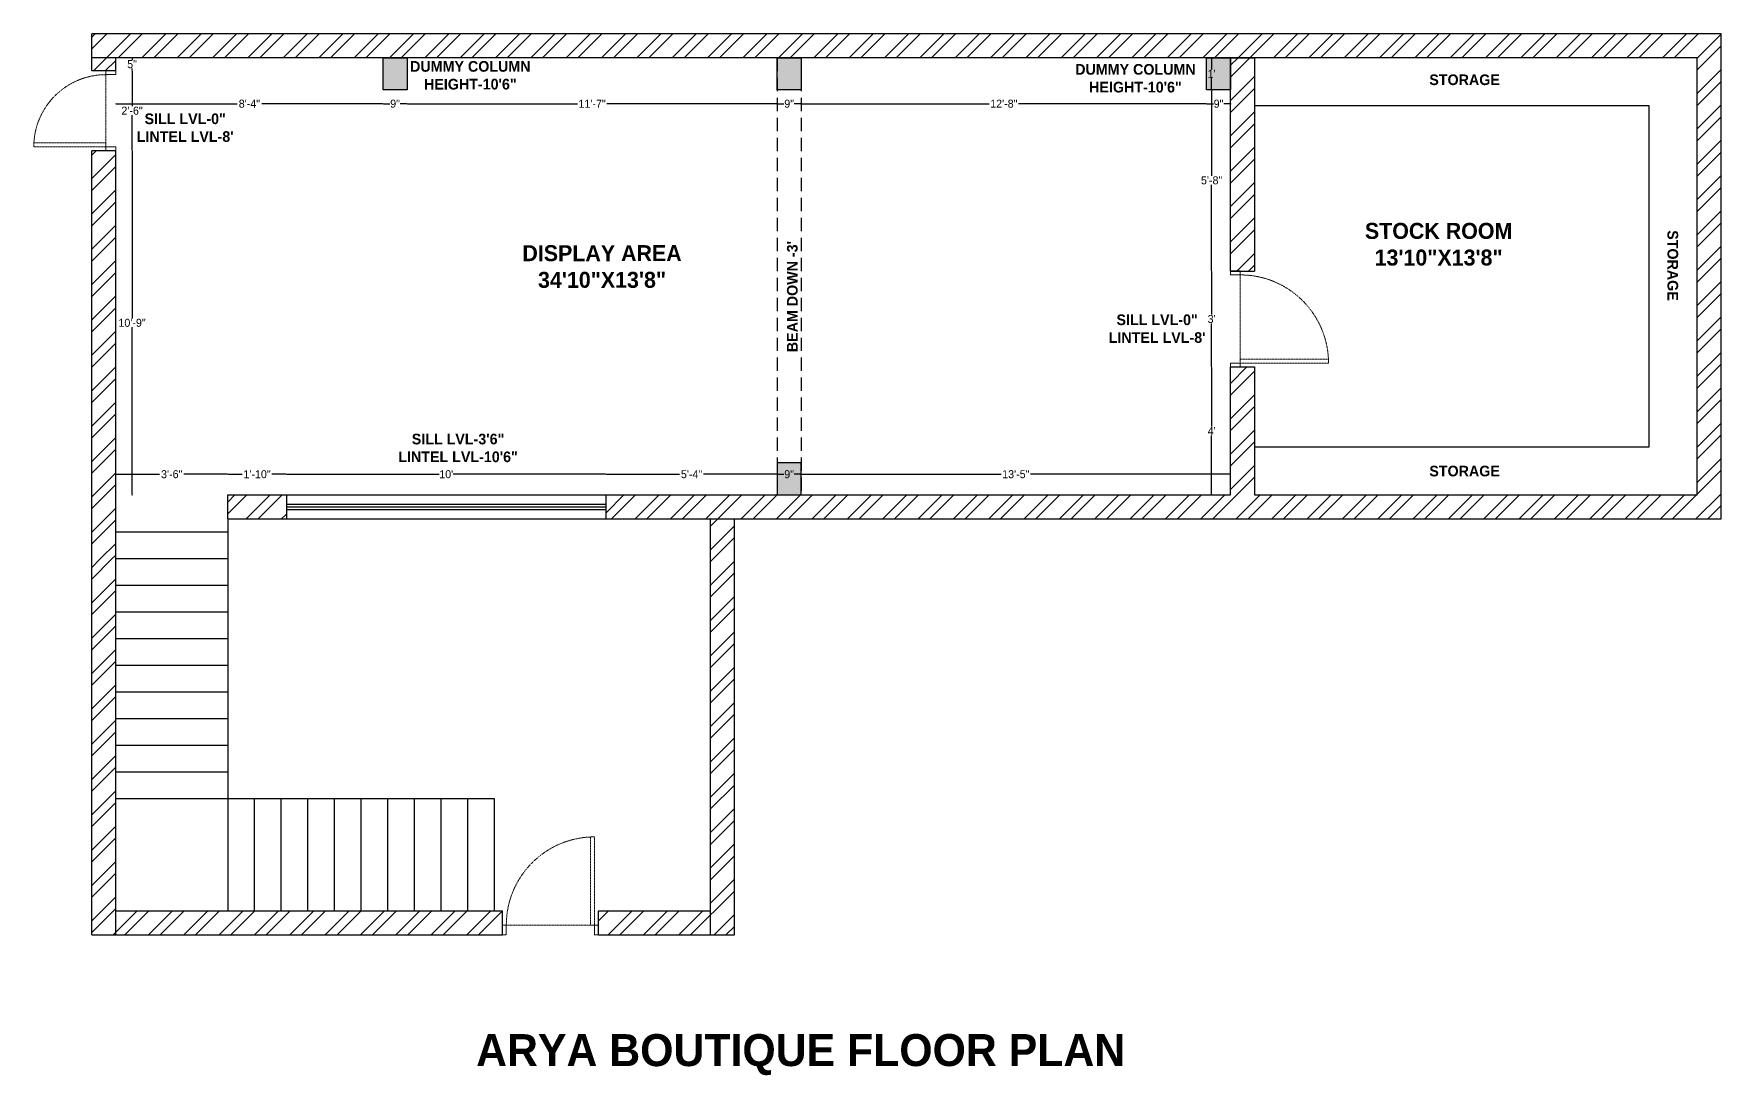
# Model space of a CAD drawing. Header units: inches. Extents: x 9636 to 21597, y -10243 to 557.
# Drawn here: x 14903 to 15536, y 166 to 557 of the extents above; entities that cross this region are included whole.
import ezdxf

# ---------------------------------------------------------------- set-up
doc = ezdxf.new("R2010")
doc.units = ezdxf.units.IN
doc.header["$MEASUREMENT"] = 0
for name, pattern in [('AUDIT_D_060311083008-3', [0]), ('DASHED', [0.75, 0.5, -0.25]), ('DASHED2', [0.375, 0.25, -0.125]), ('HIDDEN', [0.375, 0.25, -0.125])]:
    doc.linetypes.add(name, pattern=pattern)
for name, color, linetype in [('A-DOOR', 251, 'AUDIT_D_060311083008-3'), ('A-Door-Frame', 1, 'Continuous'), ('A-Door-Swing', 8, 'HIDDEN'), ('IEL-HATCH-002', 7, 'Continuous')]:
    doc.layers.add(name, color=color, linetype=linetype)
doc.styles.add('HEMI', font='stylu.ttf')
doc.styles.get("Standard").update_dxf_attribs({"font": 'arial.ttf'})
doc.dimstyles.get("Standard").update_dxf_attribs({"dimtxt": 0.18, "dimasz": 0.18, "dimexe": 0.18, "dimexo": 0.0625, "dimgap": 0.09, "dimtad": 0, "dimtih": 1, "dimtoh": 1, "dimdec": 0, "dimzin": 0, "dimdsep": 46, "dimlunit": 4, "dimtxsty": 'Standard', "dimcen": 0.09, "dimadec": 0, "dimazin": 0, "dimtfac": 1, "dimtdec": 0, "dimtofl": 0, "dimtmove": 0, "dimatfit": 3, "dimfxl": 1, "dimtolj": 1, "dimtzin": 0, "dimarcsym": 0})
pattern_1 = [(45, (-4250.946, 2765.227), (-6.629126, 6.629126), []), (45, (-4246.526, 2765.227), (-6.629126, 6.629126), [])]

# ---------------------------------------------------------------- blocks, each defined once
blk = doc.blocks.new('*U10')
at = {"layer": 'A-Door-Frame', "lineweight": 5}
for p, q in [((0, -100), (0, 0)), ((982, -100), (982, 0))]:
    blk.add_line(p, q, dxfattribs=at)
for points in [[(0, -100), (40, -100), (40, 0), (0, 0)], [(982, -100), (942, -100), (942, 0), (982, 0)]]:
    blk.add_lwpolyline(points, dxfattribs=at)
at = {"layer": 'A-Door-Swing', "linetype": 'DASHED2', "lineweight": 5}
blk.add_line((48, 0), (950, 0), dxfattribs=at)
blk.add_lwpolyline([(40, 0), (40, 902), (80, 902), (80, 0)], close=True, dxfattribs=at)
blk.add_arc((40, 0), 902, 360, 90, dxfattribs=at)
blk = doc.blocks.new('*U16')
at = {"layer": 'A-Door-Frame', "lineweight": 5}
for p, q in [((0, -100), (0, 0)), ((818, -100), (818, 0))]:
    blk.add_line(p, q, dxfattribs=at)
for points in [[(0, -100), (40, -100), (40, 0), (0, 0)], [(818, -100), (778, -100), (778, 0), (818, 0)]]:
    blk.add_lwpolyline(points, dxfattribs=at)
at = {"layer": 'A-Door-Swing', "linetype": 'DASHED2', "lineweight": 5}
blk.add_line((47, 0), (785, 0), dxfattribs=at)
blk.add_lwpolyline([(40, 0), (40, 738), (80, 738), (80, 0)], close=True, dxfattribs=at)
blk.add_arc((40, 0), 738, 360, 90, dxfattribs=at)
blk = doc.blocks.new('*D47')
at = {"color": 0, "lineweight": -2, "transparency": 16777216}
for p, q in [((14934.04, 391.68), (14934.04, 391.9)), ((14976.04, 391.68), (14976.04, 391.9))]:
    blk.add_line(p, q, dxfattribs=at)
at = {"color": 5, "lineweight": -2, "transparency": 16777216}
for p, q in [((14934.22, 391.72), (14950.46, 391.72)), ((14975.86, 391.72), (14959.62, 391.72))]:
    blk.add_line(p, q, dxfattribs=at)
at = {"color": 5, "transparency": 16777216}
for points in [[(14934.22, 391.75), (14934.22, 391.69), (14934.04, 391.72)], [(14975.86, 391.75), (14975.86, 391.69), (14976.04, 391.72)]]:
    blk.add_solid(points, dxfattribs=at)
at = {"layer": 'Defpoints', "color": 0, "transparency": 16777216}
for p in [(14934.04, 391.72), (14934.04, 383.95), (14976.04, 383.95)]:
    blk.add_point(p, dxfattribs=at)
at = {"color": 5, "transparency": 16777216, "insert": (14955.04, 391.72), "char_height": 3, "attachment_point": 5, "style": 'HEMI'}
blk.add_mtext('\\A1;3\'-6"', dxfattribs=at)
blk = doc.blocks.new('*D48')
at = {"color": 0, "lineweight": -2, "transparency": 16777216}
for p, q in [((14976.04, 391.68), (14976.04, 391.9)), ((14998.04, 391.68), (14998.04, 391.9))]:
    blk.add_line(p, q, dxfattribs=at)
at = {"color": 5, "lineweight": -2, "transparency": 16777216}
for p, q in [((14976.22, 391.72), (14981.51, 391.72)), ((14997.86, 391.72), (14992.58, 391.72))]:
    blk.add_line(p, q, dxfattribs=at)
at = {"color": 5, "transparency": 16777216}
for points in [[(14976.22, 391.75), (14976.22, 391.69), (14976.04, 391.72)], [(14997.86, 391.75), (14997.86, 391.69), (14998.04, 391.72)]]:
    blk.add_solid(points, dxfattribs=at)
at = {"layer": 'Defpoints', "color": 0, "transparency": 16777216}
for p in [(14998.04, 391.72), (14976.04, 383.95), (14998.04, 383.95)]:
    blk.add_point(p, dxfattribs=at)
at = {"color": 5, "transparency": 16777216, "insert": (14987.04, 391.72), "char_height": 3, "attachment_point": 5, "style": 'HEMI'}
blk.add_mtext('\\A1;1\'-10"', dxfattribs=at)
blk = doc.blocks.new('*D49')
at = {"color": 0, "lineweight": -2, "transparency": 16777216}
for p, q in [((14998.04, 391.68), (14998.04, 391.9)), ((15117.89, 391.68), (15117.89, 391.9))]:
    blk.add_line(p, q, dxfattribs=at)
at = {"color": 5, "lineweight": -2, "transparency": 16777216}
for p, q in [((14998.22, 391.72), (15055.35, 391.72)), ((15117.71, 391.72), (15060.59, 391.72))]:
    blk.add_line(p, q, dxfattribs=at)
at = {"color": 5, "transparency": 16777216}
for points in [[(14998.22, 391.75), (14998.22, 391.69), (14998.04, 391.72)], [(15117.71, 391.75), (15117.71, 391.69), (15117.89, 391.72)]]:
    blk.add_solid(points, dxfattribs=at)
at = {"layer": 'Defpoints', "color": 0, "transparency": 16777216}
for p in [(15117.89, 391.72), (14998.04, 383.95), (15117.89, 383.95)]:
    blk.add_point(p, dxfattribs=at)
at = {"color": 5, "transparency": 16777216, "insert": (15057.97, 391.72), "char_height": 3, "attachment_point": 5, "style": 'HEMI'}
blk.add_mtext("\\A1;10'", dxfattribs=at)
blk = doc.blocks.new('*D50')
at = {"color": 0, "lineweight": -2, "transparency": 16777216}
for p, q in [((15117.89, 391.68), (15117.89, 391.9)), ((15182.04, 391.68), (15182.04, 391.9))]:
    blk.add_line(p, q, dxfattribs=at)
at = {"color": 5, "lineweight": -2, "transparency": 16777216}
for p, q in [((15118.07, 391.72), (15145.45, 391.72)), ((15181.86, 391.72), (15154.49, 391.72))]:
    blk.add_line(p, q, dxfattribs=at)
at = {"color": 5, "transparency": 16777216}
for points in [[(15118.07, 391.75), (15118.07, 391.69), (15117.89, 391.72)], [(15181.86, 391.75), (15181.86, 391.69), (15182.04, 391.72)]]:
    blk.add_solid(points, dxfattribs=at)
at = {"layer": 'Defpoints', "color": 0, "transparency": 16777216}
for p in [(15182.04, 391.72), (15117.89, 383.95), (15182.04, 383.95)]:
    blk.add_point(p, dxfattribs=at)
at = {"color": 5, "transparency": 16777216, "insert": (15149.97, 391.72), "char_height": 3, "attachment_point": 5, "style": 'HEMI'}
blk.add_mtext('\\A1;5\'-4"', dxfattribs=at)
blk = doc.blocks.new('*D51')
at = {"color": 0, "lineweight": -2, "transparency": 16777216}
for p, q in [((15182.04, 391.68), (15182.04, 391.9)), ((15191.04, 391.68), (15191.04, 391.9))]:
    blk.add_line(p, q, dxfattribs=at)
at = {"color": 5, "lineweight": -2, "transparency": 16777216}
for p, q in [((15182.22, 391.72), (15184.6, 391.72)), ((15190.86, 391.72), (15188.48, 391.72))]:
    blk.add_line(p, q, dxfattribs=at)
at = {"color": 5, "transparency": 16777216}
for points in [[(15182.22, 391.75), (15182.22, 391.69), (15182.04, 391.72)], [(15190.86, 391.75), (15190.86, 391.69), (15191.04, 391.72)]]:
    blk.add_solid(points, dxfattribs=at)
at = {"layer": 'Defpoints', "color": 0, "transparency": 16777216}
for p in [(15191.04, 391.72), (15182.04, 383.95), (15191.04, 383.95)]:
    blk.add_point(p, dxfattribs=at)
at = {"color": 5, "transparency": 16777216, "insert": (15186.54, 391.72), "char_height": 3, "attachment_point": 5, "style": 'HEMI'}
blk.add_mtext('\\A1;9"', dxfattribs=at)
blk = doc.blocks.new('*D52')
at = {"color": 0, "lineweight": -2, "transparency": 16777216}
for p, q in [((15191.04, 391.68), (15191.04, 391.9)), ((15352.04, 391.68), (15352.04, 391.9))]:
    blk.add_line(p, q, dxfattribs=at)
at = {"color": 5, "lineweight": -2, "transparency": 16777216}
for p, q in [((15191.22, 391.72), (15266.01, 391.72)), ((15351.86, 391.72), (15277.08, 391.72))]:
    blk.add_line(p, q, dxfattribs=at)
at = {"color": 5, "transparency": 16777216}
for points in [[(15191.22, 391.75), (15191.22, 391.69), (15191.04, 391.72)], [(15351.86, 391.75), (15351.86, 391.69), (15352.04, 391.72)]]:
    blk.add_solid(points, dxfattribs=at)
at = {"layer": 'Defpoints', "color": 0, "transparency": 16777216}
for p in [(15352.04, 391.72), (15191.04, 383.95), (15352.04, 383.95)]:
    blk.add_point(p, dxfattribs=at)
at = {"color": 5, "transparency": 16777216, "insert": (15271.54, 391.72), "char_height": 3, "attachment_point": 5, "style": 'HEMI'}
blk.add_mtext('\\A1;13\'-5"', dxfattribs=at)
blk = doc.blocks.new('*D53')
at = {"color": 0, "lineweight": -2, "transparency": 16777216}
for p, q in [((15345, 431.95), (15344.78, 431.95)), ((15345, 383.95), (15344.78, 383.95))]:
    blk.add_line(p, q, dxfattribs=at)
at = {"color": 5, "lineweight": -2, "transparency": 16777216}
for p, q in [((15344.96, 431.77), (15344.96, 409.61)), ((15344.96, 384.13), (15344.96, 406.29))]:
    blk.add_line(p, q, dxfattribs=at)
at = {"color": 5, "transparency": 16777216}
for points in [[(15344.93, 431.77), (15344.99, 431.77), (15344.96, 431.95)], [(15344.93, 384.13), (15344.99, 384.13), (15344.96, 383.95)]]:
    blk.add_solid(points, dxfattribs=at)
at = {"layer": 'Defpoints', "color": 0, "transparency": 16777216}
for p in [(15344.96, 431.95), (15352.04, 431.95), (15352.04, 383.95)]:
    blk.add_point(p, dxfattribs=at)
at = {"color": 5, "transparency": 16777216, "insert": (15344.96, 407.95), "char_height": 3, "attachment_point": 5, "style": 'HEMI'}
blk.add_mtext("\\A1;4'", dxfattribs=at)
blk = doc.blocks.new('*D54')
at = {"color": 0, "lineweight": -2, "transparency": 16777216}
for p, q in [((15345, 467.95), (15344.78, 467.95)), ((15345, 431.95), (15344.78, 431.95))]:
    blk.add_line(p, q, dxfattribs=at)
at = {"color": 5, "lineweight": -2, "transparency": 16777216}
for p, q in [((15344.96, 467.77), (15344.96, 451.59)), ((15344.96, 432.13), (15344.96, 448.31))]:
    blk.add_line(p, q, dxfattribs=at)
at = {"color": 5, "transparency": 16777216}
for points in [[(15344.93, 467.77), (15344.99, 467.77), (15344.96, 467.95)], [(15344.93, 432.13), (15344.99, 432.13), (15344.96, 431.95)]]:
    blk.add_solid(points, dxfattribs=at)
at = {"layer": 'Defpoints', "color": 0, "transparency": 16777216}
for p in [(15344.96, 467.95), (15353.88, 467.95), (15352.04, 431.95)]:
    blk.add_point(p, dxfattribs=at)
at = {"color": 5, "transparency": 16777216, "insert": (15344.96, 449.95), "char_height": 3, "attachment_point": 5, "style": 'HEMI'}
blk.add_mtext("\\A1;3'", dxfattribs=at)
blk = doc.blocks.new('*D55')
at = {"color": 0, "lineweight": -2, "transparency": 16777216}
for p, q in [((15345, 535.95), (15344.78, 535.95)), ((15345, 467.95), (15344.78, 467.95))]:
    blk.add_line(p, q, dxfattribs=at)
at = {"color": 5, "lineweight": -2, "transparency": 16777216}
for p, q in [((15344.96, 535.77), (15344.96, 503.61)), ((15344.96, 468.13), (15344.96, 500.3))]:
    blk.add_line(p, q, dxfattribs=at)
at = {"color": 5, "transparency": 16777216}
for points in [[(15344.93, 535.77), (15344.99, 535.77), (15344.96, 535.95)], [(15344.93, 468.13), (15344.99, 468.13), (15344.96, 467.95)]]:
    blk.add_solid(points, dxfattribs=at)
at = {"layer": 'Defpoints', "color": 0, "transparency": 16777216}
for p in [(15344.96, 535.95), (15352.04, 535.95), (15353.88, 467.95)]:
    blk.add_point(p, dxfattribs=at)
at = {"color": 5, "transparency": 16777216, "insert": (15344.96, 501.95), "char_height": 3, "attachment_point": 5, "style": 'HEMI'}
blk.add_mtext('\\A1;5\'-8"', dxfattribs=at)
blk = doc.blocks.new('*D56')
at = {"color": 0, "lineweight": -2, "transparency": 16777216}
for p, q in [((15345, 547.95), (15344.78, 547.95)), ((15345, 535.95), (15344.78, 535.95))]:
    blk.add_line(p, q, dxfattribs=at)
at = {"color": 5, "lineweight": -2, "transparency": 16777216}
for p, q in [((15344.96, 547.77), (15344.96, 543.56)), ((15344.96, 536.13), (15344.96, 540.35))]:
    blk.add_line(p, q, dxfattribs=at)
at = {"color": 5, "transparency": 16777216}
for points in [[(15344.93, 547.77), (15344.99, 547.77), (15344.96, 547.95)], [(15344.93, 536.13), (15344.99, 536.13), (15344.96, 535.95)]]:
    blk.add_solid(points, dxfattribs=at)
at = {"layer": 'Defpoints', "color": 0, "transparency": 16777216}
for p in [(15344.96, 547.95), (15352.04, 547.95), (15352.04, 535.95)]:
    blk.add_point(p, dxfattribs=at)
at = {"color": 5, "transparency": 16777216, "insert": (15344.96, 541.95), "char_height": 3, "attachment_point": 5, "style": 'HEMI'}
blk.add_mtext("\\A1;1'", dxfattribs=at)
blk = doc.blocks.new('*D57')
at = {"color": 0, "lineweight": -2, "transparency": 16777216}
for p, q in [((15343.04, 530.74), (15343.04, 530.52)), ((15352.04, 530.74), (15352.04, 530.52))]:
    blk.add_line(p, q, dxfattribs=at)
at = {"color": 5, "lineweight": -2, "transparency": 16777216}
for p, q in [((15343.22, 530.7), (15345.6, 530.7)), ((15351.86, 530.7), (15349.48, 530.7))]:
    blk.add_line(p, q, dxfattribs=at)
at = {"color": 5, "transparency": 16777216}
for points in [[(15343.22, 530.73), (15343.22, 530.67), (15343.04, 530.7)], [(15351.86, 530.73), (15351.86, 530.67), (15352.04, 530.7)]]:
    blk.add_solid(points, dxfattribs=at)
at = {"layer": 'Defpoints', "color": 0, "transparency": 16777216}
for p in [(15343.04, 535.95), (15352.04, 535.95), (15343.04, 530.7)]:
    blk.add_point(p, dxfattribs=at)
at = {"color": 5, "transparency": 16777216, "insert": (15347.54, 530.7), "char_height": 3, "attachment_point": 5, "style": 'HEMI'}
blk.add_mtext('\\A1;9"', dxfattribs=at)
blk = doc.blocks.new('*D58')
at = {"color": 0, "lineweight": -2, "transparency": 16777216}
for p, q in [((15191.04, 530.74), (15191.04, 530.52)), ((15343.04, 530.74), (15343.04, 530.52))]:
    blk.add_line(p, q, dxfattribs=at)
at = {"color": 5, "lineweight": -2, "transparency": 16777216}
for p, q in [((15191.22, 530.7), (15261.51, 530.7)), ((15342.86, 530.7), (15272.58, 530.7))]:
    blk.add_line(p, q, dxfattribs=at)
at = {"color": 5, "transparency": 16777216}
for points in [[(15191.22, 530.73), (15191.22, 530.67), (15191.04, 530.7)], [(15342.86, 530.73), (15342.86, 530.67), (15343.04, 530.7)]]:
    blk.add_solid(points, dxfattribs=at)
at = {"layer": 'Defpoints', "color": 0, "transparency": 16777216}
for p in [(15191.04, 535.95), (15343.04, 535.95), (15191.04, 530.7)]:
    blk.add_point(p, dxfattribs=at)
at = {"color": 5, "transparency": 16777216, "insert": (15267.04, 530.7), "char_height": 3, "attachment_point": 5, "style": 'HEMI'}
blk.add_mtext('\\A1;12\'-8"', dxfattribs=at)
blk = doc.blocks.new('*D59')
at = {"color": 0, "lineweight": -2, "transparency": 16777216}
for p, q in [((15182.04, 530.74), (15182.04, 530.52)), ((15191.04, 530.74), (15191.04, 530.52))]:
    blk.add_line(p, q, dxfattribs=at)
at = {"color": 5, "lineweight": -2, "transparency": 16777216}
for p, q in [((15182.22, 530.7), (15184.6, 530.7)), ((15190.86, 530.7), (15188.48, 530.7))]:
    blk.add_line(p, q, dxfattribs=at)
at = {"color": 5, "transparency": 16777216}
for points in [[(15182.22, 530.73), (15182.22, 530.67), (15182.04, 530.7)], [(15190.86, 530.73), (15190.86, 530.67), (15191.04, 530.7)]]:
    blk.add_solid(points, dxfattribs=at)
at = {"layer": 'Defpoints', "color": 0, "transparency": 16777216}
for p in [(15182.04, 535.95), (15191.04, 535.95), (15182.04, 530.7)]:
    blk.add_point(p, dxfattribs=at)
at = {"color": 5, "transparency": 16777216, "insert": (15186.54, 530.7), "char_height": 3, "attachment_point": 5, "style": 'HEMI'}
blk.add_mtext('\\A1;9"', dxfattribs=at)
blk = doc.blocks.new('*D60')
at = {"color": 0, "lineweight": -2, "transparency": 16777216}
for p, q in [((15043.28, 530.74), (15043.28, 530.52)), ((15182.04, 530.74), (15182.04, 530.52))]:
    blk.add_line(p, q, dxfattribs=at)
at = {"color": 5, "lineweight": -2, "transparency": 16777216}
for p, q in [((15043.46, 530.7), (15107.13, 530.7)), ((15181.86, 530.7), (15118.2, 530.7))]:
    blk.add_line(p, q, dxfattribs=at)
at = {"color": 5, "transparency": 16777216}
for points in [[(15043.46, 530.73), (15043.46, 530.67), (15043.28, 530.7)], [(15181.86, 530.73), (15181.86, 530.67), (15182.04, 530.7)]]:
    blk.add_solid(points, dxfattribs=at)
at = {"layer": 'Defpoints', "color": 0, "transparency": 16777216}
for p in [(15043.28, 535.95), (15182.04, 535.95), (15043.28, 530.7)]:
    blk.add_point(p, dxfattribs=at)
at = {"color": 5, "transparency": 16777216, "insert": (15112.66, 530.7), "char_height": 3, "attachment_point": 5, "style": 'HEMI'}
blk.add_mtext('\\A1;11\'-7"', dxfattribs=at)
blk = doc.blocks.new('*D61')
at = {"color": 0, "lineweight": -2, "transparency": 16777216}
for p, q in [((15034.28, 530.74), (15034.28, 530.52)), ((15043.28, 530.74), (15043.28, 530.52))]:
    blk.add_line(p, q, dxfattribs=at)
at = {"color": 5, "lineweight": -2, "transparency": 16777216}
for p, q in [((15034.46, 530.7), (15036.84, 530.7)), ((15043.1, 530.7), (15040.72, 530.7))]:
    blk.add_line(p, q, dxfattribs=at)
at = {"color": 5, "transparency": 16777216}
for points in [[(15034.46, 530.73), (15034.46, 530.67), (15034.28, 530.7)], [(15043.1, 530.73), (15043.1, 530.67), (15043.28, 530.7)]]:
    blk.add_solid(points, dxfattribs=at)
at = {"layer": 'Defpoints', "color": 0, "transparency": 16777216}
for p in [(15034.28, 535.95), (15043.28, 535.95), (15034.28, 530.7)]:
    blk.add_point(p, dxfattribs=at)
at = {"color": 5, "transparency": 16777216, "insert": (15038.78, 530.7), "char_height": 3, "attachment_point": 5, "style": 'HEMI'}
blk.add_mtext('\\A1;9"', dxfattribs=at)
blk = doc.blocks.new('*D62')
at = {"color": 0, "lineweight": -2, "transparency": 16777216}
for p, q in [((14934.04, 530.74), (14934.04, 530.52)), ((15034.28, 530.74), (15034.28, 530.52))]:
    blk.add_line(p, q, dxfattribs=at)
at = {"color": 5, "lineweight": -2, "transparency": 16777216}
for p, q in [((14934.22, 530.7), (14979.55, 530.7)), ((15034.1, 530.7), (14988.78, 530.7))]:
    blk.add_line(p, q, dxfattribs=at)
at = {"color": 5, "transparency": 16777216}
for points in [[(14934.22, 530.73), (14934.22, 530.67), (14934.04, 530.7)], [(15034.1, 530.73), (15034.1, 530.67), (15034.28, 530.7)]]:
    blk.add_solid(points, dxfattribs=at)
at = {"layer": 'Defpoints', "color": 0, "transparency": 16777216}
for p in [(14934.04, 542.35), (15034.28, 535.95), (14934.04, 530.7)]:
    blk.add_point(p, dxfattribs=at)
at = {"color": 5, "transparency": 16777216, "insert": (14984.16, 530.7), "char_height": 3, "attachment_point": 5, "style": 'HEMI'}
blk.add_mtext('\\A1;8\'-4"', dxfattribs=at)
blk = doc.blocks.new('*D63')
at = {"color": 0, "lineweight": -2, "transparency": 16777216}
for p, q in [((14940.13, 547.95), (14940.35, 547.95)), ((14940.13, 543.08), (14940.35, 543.08))]:
    blk.add_line(p, q, dxfattribs=at)
at = {"color": 5, "lineweight": -2, "transparency": 16777216}
for p, q in [((14940.17, 547.77), (14940.17, 547.17)), ((14940.17, 543.26), (14940.17, 543.86))]:
    blk.add_line(p, q, dxfattribs=at)
at = {"color": 5, "transparency": 16777216}
for points in [[(14940.14, 547.77), (14940.2, 547.77), (14940.17, 547.95)], [(14940.14, 543.26), (14940.2, 543.26), (14940.17, 543.08)]]:
    blk.add_solid(points, dxfattribs=at)
at = {"layer": 'Defpoints', "color": 0, "transparency": 16777216}
for p in [(14934.04, 547.95), (14934.04, 543.08), (14940.17, 543.08)]:
    blk.add_point(p, dxfattribs=at)
at = {"color": 5, "transparency": 16777216, "insert": (14940.17, 545.52), "char_height": 3, "attachment_point": 5, "style": 'HEMI'}
blk.add_mtext('\\A1;5"', dxfattribs=at)
blk = doc.blocks.new('*D64')
at = {"color": 0, "lineweight": -2, "transparency": 16777216}
for p, q in [((14940.13, 543.08), (14940.35, 543.08)), ((14940.13, 513.08), (14940.35, 513.08))]:
    blk.add_line(p, q, dxfattribs=at)
at = {"color": 5, "lineweight": -2, "transparency": 16777216}
for p, q in [((14940.17, 542.9), (14940.17, 529.73)), ((14940.17, 513.26), (14940.17, 526.43))]:
    blk.add_line(p, q, dxfattribs=at)
at = {"color": 5, "transparency": 16777216}
for points in [[(14940.14, 542.9), (14940.2, 542.9), (14940.17, 543.08)], [(14940.14, 513.26), (14940.2, 513.26), (14940.17, 513.08)]]:
    blk.add_solid(points, dxfattribs=at)
at = {"layer": 'Defpoints', "color": 0, "transparency": 16777216}
for p in [(14934.04, 543.08), (14934.04, 513.08), (14940.17, 513.08)]:
    blk.add_point(p, dxfattribs=at)
at = {"color": 5, "transparency": 16777216, "insert": (14940.17, 528.08), "char_height": 3, "attachment_point": 5, "style": 'HEMI'}
blk.add_mtext('\\A1;2\'-6"', dxfattribs=at)
blk = doc.blocks.new('*D65')
at = {"color": 0, "lineweight": -2, "transparency": 16777216}
for p, q in [((14940.13, 513.08), (14940.35, 513.08)), ((14940.13, 383.95), (14940.35, 383.95))]:
    blk.add_line(p, q, dxfattribs=at)
at = {"color": 5, "lineweight": -2, "transparency": 16777216}
for p, q in [((14940.17, 512.9), (14940.17, 450.17)), ((14940.17, 384.13), (14940.17, 446.86))]:
    blk.add_line(p, q, dxfattribs=at)
at = {"color": 5, "transparency": 16777216}
for points in [[(14940.14, 512.9), (14940.2, 512.9), (14940.17, 513.08)], [(14940.14, 384.13), (14940.2, 384.13), (14940.17, 383.95)]]:
    blk.add_solid(points, dxfattribs=at)
at = {"layer": 'Defpoints', "color": 0, "transparency": 16777216}
for p in [(14934.04, 513.08), (14934.04, 383.95), (14940.17, 383.95)]:
    blk.add_point(p, dxfattribs=at)
at = {"color": 5, "transparency": 16777216, "insert": (14940.17, 448.52), "char_height": 3, "attachment_point": 5, "style": 'HEMI'}
blk.add_mtext('\\A1;10\'-9"', dxfattribs=at)

msp = doc.modelspace()

# ---------------------------------------------------------------- hatches: boundary and pattern name
at = {"layer": 'IEL-HATCH-002', "true_color": 0xf27172, "transparency": 33554687}
h = msp.add_hatch(dxfattribs=at)
h.set_pattern_fill('ANSI32', color=11, scale=25)
h.set_pattern_definition(pattern_1)
h.paths.add_polyline_path([(14934.04, 513.08), (14925.04, 513.08), (14925.04, 359.95), (14934.04, 359.95)])
h.paths.add_polyline_path([(14925.04, 543.08), (14934.04, 543.08), (14934.04, 547.95), (15527.04, 547.95), (15527.04, 383.95), (15361.04, 383.95), (15361.04, 431.95), (15352.04, 431.95), (15352.04, 383.95), (15304.04, 383.95), (15117.89, 383.95), (15117.89, 374.95), (15536.04, 374.95), (15536.04, 383.95), (15536.04, 556.95), (14925.04, 556.95)])
at = {"layer": 'IEL-HATCH-002', "true_color": 0x636466, "transparency": 33554687}
h = msp.add_hatch(color=251, dxfattribs=at)
h.dxf.hatch_style = 1
h.paths.add_polyline_path([(15043.28, 547.95), (15034.28, 547.95), (15034.28, 535.95), (15043.28, 535.95)])
h = msp.add_hatch(color=251, dxfattribs=at)
h.dxf.hatch_style = 1
h.paths.add_polyline_path([(15191.04, 547.95), (15182.04, 547.95), (15182.04, 535.95), (15191.04, 535.95)])
h.paths.add_polyline_path([(15191.04, 395.95), (15182.04, 395.95), (15182.04, 383.95), (15191.04, 383.95)])
h = msp.add_hatch(color=251, dxfattribs=at)
h.dxf.hatch_style = 1
h.paths.add_polyline_path([(15352.04, 547.95), (15343.04, 547.95), (15343.04, 535.95), (15352.04, 535.95)])
at = {"layer": 'IEL-HATCH-002', "true_color": 0xf27172, "transparency": 33554687}
h = msp.add_hatch(dxfattribs=at)
h.set_pattern_fill('ANSI32', color=11, scale=25)
h.set_pattern_definition(pattern_1)
h.paths.add_polyline_path([(15361.04, 547.95), (15352.04, 547.95), (15352.04, 467.95), (15355.71, 467.95), (15361.04, 467.95)])
h = msp.add_hatch(dxfattribs=at)
h.set_pattern_fill('ANSI32', color=11, scale=25)
h.set_pattern_definition(pattern_1)
h.paths.add_polyline_path([(14998.04, 383.95), (14976.04, 383.95), (14976.04, 374.95), (14998.04, 374.95)])
h = msp.add_hatch(dxfattribs=at)
h.set_pattern_fill('ANSI32', color=11, scale=25)
h.set_pattern_definition(pattern_1)
h.paths.add_polyline_path([(15166.04, 374.95), (15157.04, 374.95), (15157.04, 218.95), (15166.04, 218.95)])
h.paths.add_polyline_path([(15157.04, 227.95), (15115.04, 227.95), (15115.04, 218.95), (15157.04, 218.95)])
h.paths.add_polyline_path([(15079.04, 227.95), (14934.04, 227.95), (14934.04, 218.95), (15079.04, 218.95)])
h.paths.add_polyline_path([(14934.04, 359.95), (14925.04, 359.95), (14925.04, 218.95), (14934.04, 218.95), (14934.04, 227.95)])

# ---------------------------------------------------------------- linework, layer by layer
for p, q in [((14925.04, 543.08), (14925.04, 556.95)), ((14934.04, 547.95), (14925.04, 547.95)), ((15527.04, 547.95), (14934.04, 547.95)), ((14934.04, 543.08), (14934.04, 547.95)), ((15352.04, 467.95), (15352.04, 547.95)), ((15352.04, 547.95), (15361.04, 547.95)), ((15361.04, 547.95), (15361.04, 467.95)), ((15527.04, 383.95), (15527.04, 547.95)), ((14934.04, 543.08), (14925.04, 543.08)), ((15509.04, 529.95), (15361.04, 529.95)), ((15509.04, 401.95), (15509.04, 529.95)), ((14925.04, 359.95), (14925.04, 513.08)), ((14934.04, 513.08), (14925.04, 513.08)), ((14934.04, 359.95), (14934.04, 513.08)), ((15352.04, 467.95), (15361.04, 467.95)), ((15352.04, 383.95), (15352.04, 431.95)), ((15352.04, 431.95), (15361.04, 431.95)), ((15361.04, 431.95), (15361.04, 383.95)), ((15361.04, 401.95), (15509.04, 401.95)), ((14976.04, 383.95), (15352.04, 383.95)), ((14976.04, 374.95), (14976.04, 383.95)), ((14998.04, 383.95), (14998.04, 374.95)), ((15117.89, 374.95), (15117.89, 383.95)), ((15361.04, 383.95), (15527.04, 383.95)), ((14976.04, 374.95), (15536.04, 374.95)), ((14976.04, 374.95), (14976.04, 359.95)), ((14976.04, 374.95), (14976.04, 269.95)), ((15157.04, 218.95), (15157.04, 374.95)), ((15166.04, 218.95), (15166.04, 374.95)), ((14976.04, 369.95), (14934.04, 369.95)), ((14925.04, 218.95), (14925.04, 359.95)), ((14976.04, 359.95), (14934.04, 359.95)), ((14934.04, 218.95), (14934.04, 359.95)), ((14976.04, 349.95), (14934.04, 349.95)), ((14976.04, 339.95), (14934.04, 339.95)), ((14976.04, 329.95), (14934.04, 329.95)), ((14976.04, 319.95), (14934.04, 319.95)), ((14976.04, 309.95), (14934.04, 309.95)), ((14976.04, 299.95), (14934.04, 299.95)), ((14976.04, 289.95), (14934.04, 289.95)), ((14976.04, 279.95), (14934.04, 279.95)), ((14976.04, 269.95), (14934.04, 269.95)), ((15076.04, 269.95), (14976.04, 269.95)), ((14976.04, 269.95), (14976.04, 227.95)), ((14986.04, 227.95), (14986.04, 269.95)), ((14996.04, 227.95), (14996.04, 269.95)), ((15006.04, 227.95), (15006.04, 269.95)), ((15016.04, 227.95), (15016.04, 269.95)), ((15026.04, 227.95), (15026.04, 269.95)), ((15036.04, 227.95), (15036.04, 269.95)), ((15046.04, 227.95), (15046.04, 269.95)), ((15056.04, 227.95), (15056.04, 269.95)), ((15066.04, 227.95), (15066.04, 269.95)), ((15076.04, 227.95), (15076.04, 269.95)), ((14934.04, 227.95), (15079.04, 227.95)), ((15079.04, 218.95), (15079.04, 227.95)), ((15115.04, 227.95), (15157.04, 227.95)), ((15115.04, 218.95), (15115.04, 227.95)), ((14925.04, 218.95), (15079.04, 218.95)), ((15115.04, 218.95), (15166.04, 218.95))]:
    msp.add_line(p, q)
at = {"linetype": 'DASHED', "ltscale": 10}
for p, q in [((15182.04, 547.95), (15182.04, 383.95)), ((15191.04, 547.95), (15191.04, 383.95))]:
    msp.add_line(p, q, dxfattribs=at)
at = {"color": 143, "true_color": 0x7aafdf}
for p, q in [((14998.04, 380.45), (15117.89, 380.45)), ((14998.04, 379.45), (15117.89, 379.45)), ((14998.04, 378.45), (15117.89, 378.45))]:
    msp.add_line(p, q, dxfattribs=at)
for points in [[(15536.04, 556.95), (14925.04, 556.95)], [(15536.04, 374.95), (15536.04, 383.95), (15536.04, 556.95)]]:
    msp.add_lwpolyline(points)
for points in [[(15043.28, 547.95), (15043.28, 535.95), (15034.28, 535.95), (15034.28, 547.95)], [(15191.04, 547.95), (15191.04, 535.95), (15182.04, 535.95), (15182.04, 547.95)], [(15352.04, 547.95), (15352.04, 535.95), (15343.04, 535.95), (15343.04, 547.95)], [(15191.04, 383.95), (15191.04, 395.95), (15182.04, 395.95), (15182.04, 383.95)]]:
    msp.add_lwpolyline(points, close=True)

# ---------------------------------------------------------------- block references
at = {"layer": 'A-DOOR', "lineweight": 5, "yscale": 0.03666666666666651, "zscale": 0.03666666666666651}
for name, p, xscale, rotation in [('*U16', (14930.38, 513.08), 0.03666666666666651, 90), ('*U10', (15355.71, 431.95), -0.03666666666666651, 270)]:
    msp.add_blockref(name, p, dxfattribs=dict(at, xscale=xscale, rotation=rotation))
at = {"layer": 'A-DOOR', "lineweight": 5, "xscale": -0.03666666666666651, "yscale": 0.03666666666666651, "zscale": 0.03666666666666651}
msp.add_blockref('*U10', (15115.04, 222.62), dxfattribs=at)

# ---------------------------------------------------------------- texts
at = {"color": 116, "lineweight": 15, "true_color": 0x136734, "char_height": 4, "width": 69.2136, "attachment_point": 3, "style": 'HEMI'}
for s, insert, rotation in [('\\pxqc;{\\fStylus BT|b1|i0|c0|p34;DUMMY COLUMN\\PHEIGHT-10\'6"}', (15101.61, 546.71), 0.00944), ('\\pxqc;{\\fStylus BT|b1|i0|c0|p34;DUMMY COLUMN\\PHEIGHT-10\'6"}', (15351, 545.6), 0.00944), ('\\pxqc;{\\fStylus BT|b1|i0|c0|p34;SILL LVL-0"\\PLINTEL LVL-8\'}', (14994.7, 527.06), 0.00944), ("\\pxqc;{\\fStylus BT|b1|i0|c0|p34;BEAM DOWN -3'}", (15185.73, 492.97), 90.00944), ('\\pxqc;{\\fStylus BT|b1|i0|c0|p34;SILL LVL-0"\\PLINTEL LVL-8\'}', (15359.13, 451.67), 0.00944), ('\\pxqc;{\\fStylus BT|b1|i0|c0|p34;SILL LVL-3\'6"\\PLINTEL LVL-10\'6"}', (15097.01, 406.93), 0.00944)]:
    msp.add_mtext(s, dxfattribs=dict(at, insert=insert, rotation=rotation))
at = {"color": 177, "lineweight": 15, "true_color": 0x293189, "char_height": 4, "width": 69.2136, "attachment_point": 3, "style": 'HEMI'}
for insert, rotation in [((15474.41, 541.7), 0.00944), ((15519.88, 435.42), 270.00944), ((15474.41, 394.93), 0.00944)]:
    msp.add_mtext('\\pxqc;{\\fStylus BT|b1|i0|c0|p34;STORAGE}', dxfattribs=dict(at, insert=insert, rotation=rotation))
at = {"color": 1, "lineweight": 15, "attachment_point": 3, "rotation": 0.00944, "style": 'HEMI'}
for s, insert, char_height, width in [('\\pxqc;{\\fStylus BT|b1|i0|c0|p34;STOCK ROOM\\P13\'10"X13\'8"}', (15464.67, 486.01), 6, 69.2136), ('\\pxqc;{\\fStylus BT|b1|i0|c0|p34;DISPLAY AREA\\P34\'10"X13\'8"}', (15151, 477.65), 6, 69.2136), ('\\pxqc;{\\fStylus BT|b1|i0|c0|p34;ARYA BOUTIQUE FLOOR PLAN}', (15336.98, 181.75), 12, 292.2373)]:
    msp.add_mtext(s, dxfattribs=dict(at, insert=insert, char_height=char_height, width=width))

# ---------------------------------------------------------------- dimensions: what is measured, and where the dimension line sits
for base, p1, p2, override, picture, middle in [((14940.17, 543.08), (14934.04, 547.95), (14934.04, 543.08), {"dimtxt": 3, "dimtxsty": 'HEMI', "dimclrd": 5, "dimclrt": 5, "dimfxl": 0.03937, "dimfxlon": 1, "dimarcsym": 1}, '*D63', (14940.17, 545.52)), ((15344.96, 547.95), (15352.04, 535.95), (15352.04, 547.95), {"dimtxt": 3, "dimtxsty": 'HEMI', "dimclrd": 5, "dimclrt": 5, "dimtmove": 1, "dimfxl": 0.03937, "dimfxlon": 1, "dimarcsym": 1}, '*D56', (15344.96, 541.95)), ((14940.17, 513.08), (14934.04, 543.08), (14934.04, 513.08), {"dimtxt": 3, "dimtxsty": 'HEMI', "dimclrd": 5, "dimclrt": 5, "dimtmove": 1, "dimfxl": 0.03937, "dimfxlon": 1, "dimarcsym": 1}, '*D64', (14940.17, 528.08)), ((15344.96, 535.95), (15353.88, 467.95), (15352.04, 535.95), {"dimtxt": 3, "dimtxsty": 'HEMI', "dimclrd": 5, "dimclrt": 5, "dimtmove": 1, "dimfxl": 0.03937, "dimfxlon": 1, "dimarcsym": 1}, '*D55', (15344.96, 501.95)), ((14940.17, 383.95), (14934.04, 513.08), (14934.04, 383.95), {"dimtxt": 3, "dimtxsty": 'HEMI', "dimclrd": 5, "dimclrt": 5, "dimtmove": 1, "dimfxl": 0.03937, "dimfxlon": 1, "dimarcsym": 1}, '*D65', (14940.17, 448.52)), ((15344.96, 467.95), (15352.04, 431.95), (15353.88, 467.95), {"dimtxt": 3, "dimtxsty": 'HEMI', "dimclrd": 5, "dimclrt": 5, "dimtmove": 1, "dimfxl": 0.03937, "dimfxlon": 1, "dimarcsym": 1}, '*D54', (15344.96, 449.95)), ((15344.96, 431.95), (15352.04, 383.95), (15352.04, 431.95), {"dimtxt": 3, "dimtxsty": 'HEMI', "dimclrd": 5, "dimclrt": 5, "dimfxl": 0.03937, "dimfxlon": 1, "dimarcsym": 1}, '*D53', (15344.96, 407.95))]:
    dim = msp.add_linear_dim(base=base, p1=p1, p2=p2, angle=90, dimstyle='Standard', override=override)
    dim.commit()
    dim.dimension.update_dxf_attribs({"geometry": picture, "text_midpoint": middle})
for base, p1, p2, override, picture, middle in [((14934.04, 530.7), (15034.28, 535.95), (14934.04, 542.35), {"dimtxt": 3, "dimtxsty": 'HEMI', "dimclrd": 5, "dimclrt": 5, "dimtmove": 1, "dimfxl": 0.03937, "dimfxlon": 1, "dimarcsym": 1}, '*D62', (14984.16, 530.7)), ((15034.28, 530.7), (15043.28, 535.95), (15034.28, 535.95), {"dimtxt": 3, "dimtxsty": 'HEMI', "dimclrd": 5, "dimclrt": 5, "dimtmove": 1, "dimfxl": 0.03937, "dimfxlon": 1, "dimarcsym": 1}, '*D61', (15038.78, 530.7)), ((15043.28, 530.7), (15182.04, 535.95), (15043.28, 535.95), {"dimtxt": 3, "dimtxsty": 'HEMI', "dimclrd": 5, "dimclrt": 5, "dimtmove": 1, "dimfxl": 0.03937, "dimfxlon": 1, "dimarcsym": 1}, '*D60', (15112.66, 530.7)), ((15182.04, 530.7), (15191.04, 535.95), (15182.04, 535.95), {"dimtxt": 3, "dimtxsty": 'HEMI', "dimclrd": 5, "dimclrt": 5, "dimtmove": 1, "dimfxl": 0.03937, "dimfxlon": 1, "dimarcsym": 1}, '*D59', (15186.54, 530.7)), ((15191.04, 530.7), (15343.04, 535.95), (15191.04, 535.95), {"dimtxt": 3, "dimtxsty": 'HEMI', "dimclrd": 5, "dimclrt": 5, "dimtmove": 1, "dimfxl": 0.03937, "dimfxlon": 1, "dimarcsym": 1}, '*D58', (15267.04, 530.7)), ((15343.04, 530.7), (15352.04, 535.95), (15343.04, 535.95), {"dimtxt": 3, "dimtxsty": 'HEMI', "dimclrd": 5, "dimclrt": 5, "dimfxl": 0.03937, "dimfxlon": 1, "dimarcsym": 1}, '*D57', (15347.54, 530.7)), ((14934.04, 391.72), (14976.04, 383.95), (14934.04, 383.95), {"dimtxt": 3, "dimtxsty": 'HEMI', "dimclrd": 5, "dimclrt": 5, "dimfxl": 0.03937, "dimfxlon": 1, "dimarcsym": 1}, '*D47', (14955.04, 391.72)), ((14998.04, 391.72), (14976.04, 383.95), (14998.04, 383.95), {"dimtxt": 3, "dimtxsty": 'HEMI', "dimclrd": 5, "dimclrt": 5, "dimfxl": 0.03937, "dimfxlon": 1, "dimarcsym": 1}, '*D48', (14987.04, 391.72)), ((15117.89, 391.72), (14998.04, 383.95), (15117.89, 383.95), {"dimtxt": 3, "dimtxsty": 'HEMI', "dimclrd": 5, "dimclrt": 5, "dimtmove": 1, "dimfxl": 0.03937, "dimfxlon": 1, "dimarcsym": 1}, '*D49', (15057.97, 391.72)), ((15182.04, 391.72), (15117.89, 383.95), (15182.04, 383.95), {"dimtxt": 3, "dimtxsty": 'HEMI', "dimclrd": 5, "dimclrt": 5, "dimtmove": 1, "dimfxl": 0.03937, "dimfxlon": 1, "dimarcsym": 1}, '*D50', (15149.97, 391.72)), ((15191.04, 391.72), (15182.04, 383.95), (15191.04, 383.95), {"dimtxt": 3, "dimtxsty": 'HEMI', "dimclrd": 5, "dimclrt": 5, "dimtmove": 1, "dimfxl": 0.03937, "dimfxlon": 1, "dimarcsym": 1}, '*D51', (15186.54, 391.72)), ((15352.04, 391.72), (15191.04, 383.95), (15352.04, 383.95), {"dimtxt": 3, "dimtxsty": 'HEMI', "dimclrd": 5, "dimclrt": 5, "dimtmove": 1, "dimfxl": 0.03937, "dimfxlon": 1, "dimarcsym": 1}, '*D52', (15271.54, 391.72))]:
    dim = msp.add_linear_dim(base=base, p1=p1, p2=p2, dimstyle='Standard', override=override)
    dim.commit()
    dim.dimension.update_dxf_attribs({"geometry": picture, "text_midpoint": middle})

doc.saveas('drawing.dxf')
